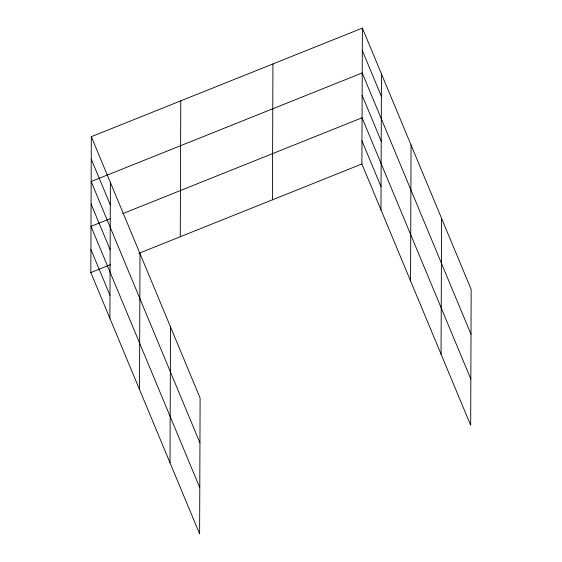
<?xml version="1.0" encoding="UTF-8"?>
<svg xmlns="http://www.w3.org/2000/svg" width="562" height="562" viewBox="0 0 562 562"><rect width="100%" height="100%" fill="white"/><g stroke="black" fill="none" stroke-linecap="round" stroke-linejoin="round"><path stroke-width="0.84" d="M91.325 136.678L200.107 398.015L199.615 533.9L90.833 272.563L91.325 136.678L362.385 28.1L471.167 289.437L470.675 425.322L361.893 163.985L362.385 28.1M109.899 318.366L110.391 182.488M139.509 389.494L140.001 253.61M170.012 462.772L170.504 326.894M180.283 236.728L180.774 100.851M272.444 199.812L272.935 63.928M380.959 209.788L381.45 73.91M410.562 280.916L411.054 145.031M441.065 354.193L441.563 218.316M110.517 218.541L91.002 226.36L199.784 487.697M122.713 213.658L362.054 117.781L470.844 379.118M90.833 272.563L110.349 264.744M138.807 253.343L361.893 163.985M362.3 50.524L381.366 96.327M471.005 334.278L362.223 72.941L91.163 181.519L199.946 442.856M362.139 95.364L381.205 141.167M361.97 140.886L381.043 186.689M91.248 159.102L110.314 204.905M91.079 203.943L110.152 249.746M90.918 249.465L109.983 295.268"/></g></svg>
